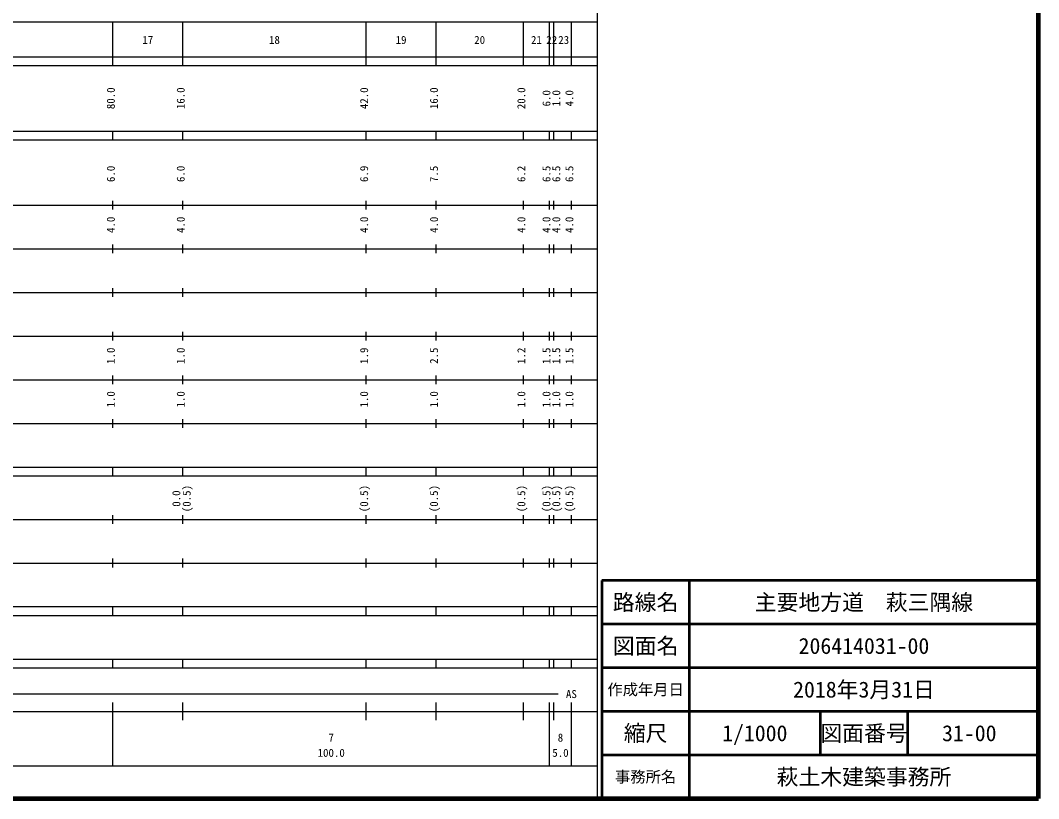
# Model space of a CAD drawing. Units: millimetres on the paper, enlarged 1000 times. Extents: x 40000 to 680000, y 20000 to 380000.
# Drawn here: x 446822 to 680000, y 20000 to 198357 of the extents above; entities that cross this region are included whole.
import ezdxf
from ezdxf.enums import TextEntityAlignment as Align

# ---------------------------------------------------------------- set-up
doc = ezdxf.new("R2010")
doc.units = ezdxf.units.MM
doc.header["$LTSCALE"] = 1000
for name, color, linetype, lineweight in [('M-TTL', 2, 'Continuous', 140), ('M-TTL-BAND', 7, 'Continuous', 25), ('M-TTL-FRAM', 2, 'Continuous', 50), ('M-TTL-LINE', 7, 'Continuous', 50)]:
    doc.layers.add(name, color=color, linetype=linetype, lineweight=lineweight)
doc.layers.add('M-TTL-TXT', color=7, linetype='Continuous')
doc.styles.add('ＭＳ ゴシック', font='')
doc.styles.get('ＭＳ ゴシック').set_extended_font_data('MS Gothic')

msp = doc.modelspace()

# ---------------------------------------------------------------- linework, layer by layer
at = {"layer": 'M-TTL'}
for p, q in [((680000, 20000), (680000, 380000)), ((40000, 20000), (680000, 20000))]:
    msp.add_line(p, q, dxfattribs=at)
at = {"layer": 'M-TTL-BAND'}
for p, q in [((579000, 20000), (579000, 370000)), ((68000, 198000), (579000, 198000)), ((468000, 188000), (468000, 198000)), ((484000, 188000), (484000, 198000)), ((526000, 188000), (526000, 198000)), ((542000, 188000), (542000, 198000)), ((562000, 188000), (562000, 198000)), ((568000, 188000), (568000, 198000)), ((569000, 188000), (569000, 198000)), ((573000, 188000), (573000, 198000)), ((40000, 190000), (579000, 190000)), ((40000, 188000), (579000, 188000)), ((40000, 173000), (579000, 173000)), ((468000, 171000), (468000, 173000)), ((484000, 171000), (484000, 173000)), ((526000, 171000), (526000, 173000)), ((542000, 171000), (542000, 173000)), ((562000, 171000), (562000, 173000)), ((568000, 171000), (568000, 173000)), ((569000, 171000), (569000, 173000)), ((573000, 171000), (573000, 173000)), ((40000, 171000), (579000, 171000)), ((468000, 155000), (468000, 157000)), ((484000, 155000), (484000, 157000)), ((526000, 155000), (526000, 157000)), ((542000, 155000), (542000, 157000)), ((562000, 155000), (562000, 157000)), ((568000, 155000), (568000, 157000)), ((569000, 155000), (569000, 157000)), ((573000, 155000), (573000, 157000)), ((40000, 156000), (579000, 156000)), ((468000, 145000), (468000, 147000)), ((484000, 145000), (484000, 147000)), ((526000, 145000), (526000, 147000)), ((542000, 145000), (542000, 147000)), ((562000, 145000), (562000, 147000)), ((568000, 145000), (568000, 147000)), ((569000, 145000), (569000, 147000)), ((573000, 145000), (573000, 147000)), ((46000, 146000), (579000, 146000)), ((52000, 136000), (579000, 136000)), ((468000, 135000), (468000, 137000)), ((484000, 135000), (484000, 137000)), ((526000, 135000), (526000, 137000)), ((542000, 135000), (542000, 137000)), ((562000, 135000), (562000, 137000)), ((568000, 135000), (568000, 137000)), ((569000, 135000), (569000, 137000)), ((573000, 135000), (573000, 137000)), ((46000, 126000), (579000, 126000)), ((468000, 125000), (468000, 127000)), ((484000, 125000), (484000, 127000)), ((526000, 125000), (526000, 127000)), ((542000, 125000), (542000, 127000)), ((562000, 125000), (562000, 127000)), ((568000, 125000), (568000, 127000)), ((569000, 125000), (569000, 127000)), ((573000, 125000), (573000, 127000)), ((468000, 115000), (468000, 117000)), ((484000, 115000), (484000, 117000)), ((526000, 115000), (526000, 117000)), ((542000, 115000), (542000, 117000)), ((562000, 115000), (562000, 117000)), ((568000, 115000), (568000, 117000)), ((569000, 115000), (569000, 117000)), ((573000, 115000), (573000, 117000)), ((52000, 116000), (579000, 116000)), ((46000, 106000), (579000, 106000)), ((468000, 105000), (468000, 107000)), ((484000, 105000), (484000, 107000)), ((526000, 105000), (526000, 107000)), ((542000, 105000), (542000, 107000)), ((562000, 105000), (562000, 107000)), ((568000, 105000), (568000, 107000)), ((569000, 105000), (569000, 107000)), ((573000, 105000), (573000, 107000)), ((40000, 96000), (579000, 96000)), ((468000, 94000), (468000, 96000)), ((484000, 94000), (484000, 96000)), ((526000, 94000), (526000, 96000)), ((542000, 94000), (542000, 96000)), ((562000, 94000), (562000, 96000)), ((568000, 94000), (568000, 96000)), ((569000, 94000), (569000, 96000)), ((573000, 94000), (573000, 96000)), ((40000, 94000), (579000, 94000)), ((49000, 84000), (579000, 84000)), ((468000, 83000), (468000, 85000)), ((484000, 83000), (484000, 85000)), ((526000, 83000), (526000, 85000)), ((542000, 83000), (542000, 85000)), ((562000, 83000), (562000, 85000)), ((568000, 83000), (568000, 85000)), ((569000, 83000), (569000, 85000)), ((573000, 83000), (573000, 85000)), ((468000, 73000), (468000, 75000)), ((484000, 73000), (484000, 75000)), ((526000, 73000), (526000, 75000)), ((542000, 73000), (542000, 75000)), ((562000, 73000), (562000, 75000)), ((568000, 73000), (568000, 75000)), ((569000, 73000), (569000, 75000)), ((573000, 73000), (573000, 75000)), ((40000, 74000), (579000, 74000)), ((40000, 64000), (579000, 64000)), ((468000, 62000), (468000, 64000)), ((484000, 62000), (484000, 64000)), ((526000, 62000), (526000, 64000)), ((542000, 62000), (542000, 64000)), ((562000, 62000), (562000, 64000)), ((568000, 62000), (568000, 64000)), ((569000, 62000), (569000, 64000)), ((573000, 62000), (573000, 64000)), ((40000, 62000), (579000, 62000)), ((40000, 52000), (579000, 52000)), ((468000, 50000), (468000, 52000)), ((484000, 50000), (484000, 52000)), ((526000, 50000), (526000, 52000)), ((542000, 50000), (542000, 52000)), ((562000, 50000), (562000, 52000)), ((568000, 50000), (568000, 52000)), ((569000, 50000), (569000, 52000)), ((573000, 50000), (573000, 52000)), ((40000, 50000), (579000, 50000)), ((84500, 44000), (570000, 44000)), ((468000, 27500), (468000, 42000)), ((484000, 38000), (484000, 42000)), ((526000, 38000), (526000, 42000)), ((542000, 38000), (542000, 42000)), ((562000, 38000), (562000, 42000)), ((568000, 27500), (568000, 42000)), ((569000, 38000), (569000, 42000)), ((573000, 27500), (573000, 42000)), ((40000, 40000), (579000, 40000)), ((68000, 27500), (579000, 27500))]:
    msp.add_line(p, q, dxfattribs=at)
at = {"layer": 'M-TTL-FRAM'}
for p, q in [((680000, 70000), (580000, 70000)), ((580000, 70000), (580000, 20000))]:
    msp.add_line(p, q, dxfattribs=at)
at = {"layer": 'M-TTL-LINE'}
for p, q in [((600000, 70000), (600000, 20000)), ((680000, 60000), (580000, 60000)), ((680000, 50000), (580000, 50000)), ((680000, 40000), (580000, 40000)), ((630000, 40000), (630000, 30000)), ((650000, 40000), (650000, 30000)), ((680000, 30000), (580000, 30000))]:
    msp.add_line(p, q, dxfattribs=at)

# ---------------------------------------------------------------- texts
at = {"layer": 'M-TTL-BAND', "style": 'ＭＳ ゴシック'}
for s, p in [('17', (476000, 192405)), ('18', (505000, 192405)), ('19', (534000, 192405)), ('20', (552000, 192405)), ('21', (565000, 192405)), ('22', (568500, 192405)), ('23', (571250, 192405)), ('AS', (573000, 42500)), ('7', (518000, 32523)), ('8', (570500, 32523)), ('100.0', (518000, 29033)), ('5.0', (570500, 29033))]:
    msp.add_text(s, height=1833, dxfattribs=at).set_placement(p, align=Align.BOTTOM_CENTER)
for s, p in [('80.0', (469000, 180500)), ('16.0', (485000, 180500)), ('42.0', (527000, 180500)), ('16.0', (543000, 180500)), ('20.0', (563000, 180500)), ('6.0', (568750, 180500)), ('1.0', (571000, 180500)), ('4.0', (574000, 180500)), ('6.0', (469000, 163174)), ('6.0', (485000, 163174)), ('6.9', (527000, 163174)), ('7.5', (543000, 163174)), ('6.2', (563000, 163174)), ('6.5', (568750, 163174)), ('6.5', (571000, 163174)), ('6.5', (574000, 163174)), ('4.0', (469000, 151500)), ('4.0', (485000, 151500)), ('4.0', (527000, 151500)), ('4.0', (543000, 151500)), ('4.0', (563000, 151500)), ('4.0', (568750, 151500)), ('4.0', (571000, 151500)), ('4.0', (574000, 151500)), ('1.0', (469000, 121500)), ('1.0', (485000, 121500)), ('1.9', (527000, 121500)), ('2.5', (543000, 121500)), ('1.2', (563000, 121500)), ('1.5', (568750, 121500)), ('1.5', (571000, 121500)), ('1.5', (574000, 121500)), ('1.0', (469000, 111500)), ('1.0', (485000, 111500)), ('1.0', (527000, 111500)), ('1.0', (543000, 111500)), ('1.0', (563000, 111500)), ('1.0', (568750, 111500)), ('1.0', (571000, 111500)), ('1.0', (574000, 111500)), ('(0.5)', (486370, 88764)), ('(0.5)', (527000, 88764)), ('(0.5)', (543000, 88764)), ('(0.5)', (563000, 88764)), ('(0.5)', (568750, 88764)), ('(0.5)', (571000, 88764)), ('(0.5)', (574000, 88764)), ('0.0', (484000, 88764))]:
    msp.add_text(s, height=1833, rotation=90, dxfattribs=at).set_placement(p, align=Align.BOTTOM_CENTER)
at = {"layer": 'M-TTL-TXT', "style": 'ＭＳ ゴシック'}
for s, height, p in [('路線名', 3666, (590000, 65000)), ('路線名', 3666, (590000, 65000)), ('主要地方道\u3000萩三隅線', 3666, (640000, 65000)), ('図面名', 3666, (590000, 55000)), ('図面名', 3666, (590000, 55000)), ('206414031-00', 3666, (640000, 55000)), ('作成年月日', 2566, (590000, 45000)), ('作成年月日', 2566, (590000, 45000)), ('2018年3月31日', 3666, (640000, 45000)), ('縮尺', 3666, (590000, 35000)), ('縮尺', 3666, (590000, 35000)), ('1/1000', 3666, (615000, 35000)), ('図面番号', 3666, (640000, 35000)), ('図面番号', 3666, (640000, 35000)), ('31-00', 3666, (664125, 35000)), ('事務所名', 2566, (590000, 25000)), ('事務所名', 2566, (590000, 25000)), ('萩土木建築事務所', 3666, (640000, 25000))]:
    msp.add_text(s, height=height, dxfattribs=at).set_placement(p, align=Align.MIDDLE_CENTER)

doc.saveas('drawing.dxf')
